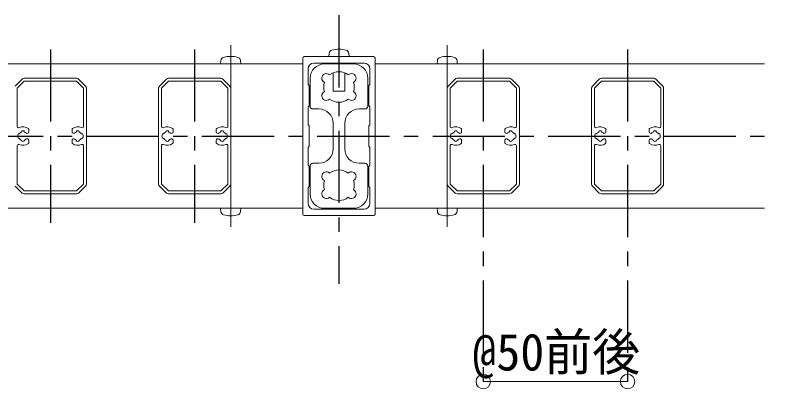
# Model space of a CAD drawing. Units: millimetres at full size, sheet at 1:5; details may follow other scales. Extents: x -1050 to 1050, y -742 to 742.
# Drawn here: x 135.8 to 398, y -339.3 to -209.9 of the extents above; entities that cross this region are included whole.
import ezdxf
from ezdxf.enums import TextEntityAlignment as Align

# ---------------------------------------------------------------- set-up
doc = ezdxf.new("R2010")
doc.units = ezdxf.units.MM
doc.header["$LTSCALE"] = 5
doc.linetypes.add('CHAIN1', pattern=[8, 5, -1, 1, -1])
doc.layers.add('0-0_通り芯', color=7, linetype='CHAIN1')
for name, color, linetype, lineweight in [('0-3_寸法', 54, 'Continuous', 20), ('0-4_手摺部材', 92, 'Continuous', 20), ('0-5_手すり子', 12, 'Continuous', 20), ('0-A_支柱', 6, 'Continuous', 20), ('0-B_足元', 4, 'Continuous', 20)]:
    doc.layers.add(name, color=color, linetype=linetype, lineweight=lineweight)
doc.styles.add('ＭＳ ゴシック', font='')
doc.styles.get('ＭＳ ゴシック').set_extended_font_data('MS Gothic')

# ---------------------------------------------------------------- blocks, each defined once
blk = doc.blocks.new('dimension_origin')
at = {"color": 0, "linetype": 'Continuous', "lineweight": -2}
blk.add_circle((0, 0), 1.25, dxfattribs=at)

msp = doc.modelspace()

# ---------------------------------------------------------------- linework, layer by layer
at = {"layer": '0-0_通り芯'}
for p, q in [((248.02, -209.92), (248.02, -302.944)), ((148.02, -221.793), (148.02, -281.793)), ((198.02, -221.793), (198.02, -281.793)), ((298.02, -221.793), (298.02, -336.793)), ((348.02, -221.793), (348.02, -336.793)), ((-199.48, -251.793), (963.011, -251.793))]:
    msp.add_line(p, q, dxfattribs=at)
at = {"layer": '0-3_寸法'}
msp.add_line((298.02, -336.793), (348.02, -336.793), dxfattribs=at)
at = {"layer": '0-4_手摺部材', "linetype": 'CHAIN1'}
for p, q in [((210.52, -220.346), (210.52, -238.573)), ((285.52, -220.346), (285.52, -238.573)), ((210.52, -283.24), (210.52, -265.013)), ((285.52, -283.24), (285.52, -265.013))]:
    msp.add_line(p, q, dxfattribs=at)
at = {"layer": '0-4_手摺部材'}
for p, q in [((235.52, -226.793), (103.02, -226.793)), ((207.118, -225.674), (207.02, -226.793)), ((207.02, -226.793), (214.02, -226.793)), ((213.922, -225.674), (214.02, -226.793)), ((260.52, -226.793), (395.52, -226.793)), ((282.118, -225.674), (282.02, -226.793)), ((289.02, -226.793), (282.02, -226.793)), ((288.922, -225.674), (289.02, -226.793)), ((235.52, -276.793), (103.02, -276.793)), ((207.118, -277.912), (207.02, -276.793)), ((207.02, -276.793), (214.02, -276.793)), ((213.922, -277.912), (214.02, -276.793)), ((260.52, -276.793), (395.52, -276.793)), ((282.118, -277.912), (282.02, -276.793)), ((289.02, -276.793), (282.02, -276.793)), ((288.922, -277.912), (289.02, -276.793))]:
    msp.add_line(p, q, dxfattribs=at)
for centre, radius, start, end in [((208.413, -225.787), 1.3, 105.88085, 175), ((210.52, -233.193), 9, 74.11915, 105.88085), ((212.627, -225.787), 1.3, 5, 74.11915), ((283.413, -225.787), 1.3, 105.88085, 175), ((285.52, -233.193), 9, 74.11915, 105.88085), ((287.627, -225.787), 1.3, 5, 74.11915), ((208.413, -277.799), 1.3, 185, 254.11915), ((212.627, -277.799), 1.3, 285.88085, 355), ((283.413, -277.799), 1.3, 185, 254.11915), ((287.627, -277.799), 1.3, 285.88085, 355), ((210.52, -270.393), 9, 254.11915, 285.88085), ((285.52, -270.393), 9, 254.11915, 285.88085)]:
    msp.add_arc(centre, radius, start, end, dxfattribs=at)
at = {"layer": '0-5_手すり子'}
for p, q in [((135.813, -234.5), (138.227, -232.086)), ((136.52, -235.207), (138.934, -232.793)), ((138.934, -231.793), (157.106, -231.793)), ((157.813, -232.086), (160.227, -234.5)), ((185.813, -234.5), (188.227, -232.086)), ((186.52, -235.207), (188.934, -232.793)), ((188.934, -231.793), (207.106, -231.793)), ((207.813, -232.086), (210.227, -234.5)), ((285.813, -234.5), (288.227, -232.086)), ((286.52, -235.207), (288.934, -232.793)), ((288.934, -231.793), (307.106, -231.793)), ((307.813, -232.086), (310.227, -234.5)), ((335.813, -234.5), (338.227, -232.086)), ((336.52, -235.207), (338.934, -232.793)), ((338.934, -231.793), (357.106, -231.793)), ((357.813, -232.086), (360.227, -234.5)), ((136.52, -235.207), (136.52, -248.411)), ((159.52, -235.207), (159.52, -248.411)), ((160.52, -235.207), (160.52, -268.379)), ((185.52, -235.207), (185.52, -268.379)), ((186.52, -235.207), (186.52, -248.411)), ((209.52, -235.207), (209.52, -248.411)), ((210.52, -235.207), (210.52, -268.379)), ((285.52, -235.207), (285.52, -268.379)), ((286.52, -235.207), (286.52, -248.411)), ((309.52, -235.207), (309.52, -248.411)), ((310.52, -235.207), (310.52, -268.379)), ((335.52, -235.207), (335.52, -268.379)), ((336.52, -235.207), (336.52, -248.411)), ((359.52, -235.207), (359.52, -248.411)), ((360.52, -235.207), (360.52, -268.379)), ((137.058, -251.043), (136.829, -251.043)), ((138.132, -249.984), (138.132, -250.13)), ((138.908, -249.984), (138.908, -250.13)), ((140.52, -249.443), (140.52, -250.313)), ((155.52, -249.443), (155.52, -250.313)), ((157.132, -249.984), (157.132, -250.13)), ((157.908, -249.984), (157.908, -250.13)), ((158.982, -251.043), (159.211, -251.043)), ((187.058, -251.043), (186.829, -251.043)), ((188.132, -249.984), (188.132, -250.13)), ((188.908, -249.984), (188.908, -250.13)), ((190.52, -249.443), (190.52, -250.313)), ((205.52, -249.443), (205.52, -250.313)), ((207.132, -249.984), (207.132, -250.13)), ((207.908, -249.984), (207.908, -250.13)), ((208.982, -251.043), (209.211, -251.043)), ((287.058, -251.043), (286.829, -251.043)), ((288.132, -249.984), (288.132, -250.13)), ((288.908, -249.984), (288.908, -250.13)), ((290.52, -249.443), (290.52, -250.313)), ((305.52, -249.443), (305.52, -250.313)), ((307.132, -249.984), (307.132, -250.13)), ((307.908, -249.984), (307.908, -250.13)), ((308.982, -251.043), (309.211, -251.043)), ((337.058, -251.043), (336.829, -251.043)), ((338.132, -249.984), (338.132, -250.13)), ((338.908, -249.984), (338.908, -250.13)), ((340.52, -249.443), (340.52, -250.313)), ((355.52, -249.443), (355.52, -250.313)), ((357.132, -249.984), (357.132, -250.13)), ((357.908, -249.984), (357.908, -250.13)), ((358.982, -251.043), (359.211, -251.043)), ((137.058, -252.543), (136.829, -252.543)), ((138.132, -253.456), (138.132, -253.602)), ((138.908, -253.456), (138.908, -253.602)), ((140.52, -254.142), (140.52, -253.273)), ((155.52, -254.142), (155.52, -253.273)), ((157.132, -253.456), (157.132, -253.602)), ((157.908, -253.456), (157.908, -253.602)), ((158.982, -252.543), (159.211, -252.543)), ((187.058, -252.543), (186.829, -252.543)), ((188.132, -253.456), (188.132, -253.602)), ((188.908, -253.456), (188.908, -253.602)), ((190.52, -254.142), (190.52, -253.273)), ((205.52, -254.142), (205.52, -253.273)), ((207.132, -253.456), (207.132, -253.602)), ((207.908, -253.456), (207.908, -253.602)), ((208.982, -252.543), (209.211, -252.543)), ((287.058, -252.543), (286.829, -252.543)), ((288.132, -253.456), (288.132, -253.602)), ((288.908, -253.456), (288.908, -253.602)), ((290.52, -254.142), (290.52, -253.273)), ((305.52, -254.142), (305.52, -253.273)), ((307.132, -253.456), (307.132, -253.602)), ((307.908, -253.456), (307.908, -253.602)), ((308.982, -252.543), (309.211, -252.543)), ((337.058, -252.543), (336.829, -252.543)), ((338.132, -253.456), (338.132, -253.602)), ((338.908, -253.456), (338.908, -253.602)), ((340.52, -254.142), (340.52, -253.273)), ((355.52, -254.142), (355.52, -253.273)), ((357.132, -253.456), (357.132, -253.602)), ((357.908, -253.456), (357.908, -253.602)), ((358.982, -252.543), (359.211, -252.543)), ((136.52, -255.175), (136.52, -268.379)), ((159.52, -255.175), (159.52, -268.379)), ((186.52, -255.175), (186.52, -268.379)), ((209.52, -255.175), (209.52, -268.379)), ((286.52, -255.175), (286.52, -268.379)), ((309.52, -255.175), (309.52, -268.379)), ((336.52, -255.175), (336.52, -268.379)), ((359.52, -255.175), (359.52, -268.379)), ((138.227, -271.5), (135.813, -269.086)), ((136.52, -268.379), (138.934, -270.793)), ((157.106, -270.793), (159.52, -268.379)), ((160.227, -269.086), (157.813, -271.5)), ((188.227, -271.5), (185.813, -269.086)), ((186.52, -268.379), (188.934, -270.793)), ((207.106, -270.793), (209.52, -268.379)), ((210.227, -269.086), (207.813, -271.5)), ((288.227, -271.5), (285.813, -269.086)), ((286.52, -268.379), (288.934, -270.793)), ((307.106, -270.793), (309.52, -268.379)), ((310.227, -269.086), (307.813, -271.5)), ((338.227, -271.5), (335.813, -269.086)), ((336.52, -268.379), (338.934, -270.793)), ((357.106, -270.793), (359.52, -268.379)), ((360.227, -269.086), (357.813, -271.5)), ((138.934, -270.793), (157.106, -270.793)), ((157.106, -271.793), (138.934, -271.793)), ((188.934, -270.793), (207.106, -270.793)), ((207.106, -271.793), (188.934, -271.793)), ((288.934, -270.793), (307.106, -270.793)), ((307.106, -271.793), (288.934, -271.793)), ((338.934, -270.793), (357.106, -270.793)), ((357.106, -271.793), (338.934, -271.793))]:
    msp.add_line(p, q, dxfattribs=at)
for points in [[(138.934, -232.793), (157.106, -232.793), (159.52, -235.207)], [(188.934, -232.793), (207.106, -232.793), (209.52, -235.207)], [(288.934, -232.793), (307.106, -232.793), (309.52, -235.207)], [(338.934, -232.793), (357.106, -232.793), (359.52, -235.207)]]:
    msp.add_lwpolyline(points, dxfattribs=at)
for centre, radius, start, end in [((138.934, -232.793), 1, 90, 135), ((157.106, -232.793), 1, 45, 90), ((188.934, -232.793), 1, 90, 135), ((207.106, -232.793), 1, 45, 90), ((288.934, -232.793), 1, 90, 135), ((307.106, -232.793), 1, 45, 90), ((338.934, -232.793), 1, 90, 135), ((357.106, -232.793), 1, 45, 90), ((159.52, -235.207), 1, 0, 45), ((186.52, -235.207), 1, 135, 180), ((209.52, -235.207), 1, 0, 45), ((286.52, -235.207), 1, 135, 180), ((309.52, -235.207), 1, 0, 45), ((336.52, -235.207), 1, 135, 180), ((359.52, -235.207), 1, 0, 45), ((137.02, -248.411), 0.5, 180, 293.91653), ((138.52, -251.793), 3.2, 54.1117, 113.91653), ((157.52, -251.793), 3.2, 66.08347, 125.8883), ((159.02, -248.411), 0.5, 246.08347, 360), ((187.02, -248.411), 0.5, 180, 293.91653), ((188.52, -251.793), 3.2, 54.1117, 113.91653), ((207.52, -251.793), 3.2, 66.08347, 125.8883), ((209.02, -248.411), 0.5, 246.08347, 360), ((287.02, -248.411), 0.5, 180, 293.91653), ((288.52, -251.793), 3.2, 54.1117, 113.91653), ((307.52, -251.793), 3.2, 66.08347, 125.8883), ((309.02, -248.411), 0.5, 246.08347, 360), ((337.02, -248.411), 0.5, 180, 293.91653), ((338.52, -251.793), 3.2, 54.1117, 113.91653), ((357.52, -251.793), 3.2, 66.08347, 125.8883), ((359.02, -248.411), 0.5, 246.08347, 360), ((138.52, -251.793), 1.85, 156.08347, 203.91653), ((137.058, -250.743), 0.3, 270, 324.31467), ((138.52, -251.793), 1.5, 112.47927, 144.31467), ((137.832, -250.13), 0.3, 292.47927, 360), ((138.52, -251.793), 1.85, 77.88625, 102.11375), ((139.208, -250.13), 0.3, 180, 247.52073), ((138.52, -251.793), 1.5, 45.83179, 67.52073), ((139.957, -250.313), 0.563, 225.83179, 360), ((140.22, -249.443), 0.3, 0, 54.1117), ((155.82, -249.443), 0.3, 125.8883, 180), ((156.083, -250.313), 0.563, 180, 314.16821), ((157.52, -251.793), 1.5, 112.47927, 134.16821), ((156.832, -250.13), 0.3, 292.47927, 360), ((157.52, -251.793), 1.85, 77.88625, 102.11375), ((158.208, -250.13), 0.3, 180, 247.52073), ((157.52, -251.793), 1.5, 35.68533, 67.52073), ((158.982, -250.743), 0.3, 215.68533, 270), ((157.52, -251.793), 1.85, 336.08347, 23.91653), ((188.52, -251.793), 1.85, 156.08347, 203.91653), ((187.058, -250.743), 0.3, 270, 324.31467), ((188.52, -251.793), 1.5, 112.47927, 144.31467), ((187.832, -250.13), 0.3, 292.47927, 360), ((188.52, -251.793), 1.85, 77.88625, 102.11375), ((189.208, -250.13), 0.3, 180, 247.52073), ((188.52, -251.793), 1.5, 45.83179, 67.52073), ((189.957, -250.313), 0.563, 225.83179, 360), ((190.22, -249.443), 0.3, 0, 54.1117), ((205.82, -249.443), 0.3, 125.8883, 180), ((206.083, -250.313), 0.563, 180, 314.16821), ((207.52, -251.793), 1.5, 112.47927, 134.16821), ((206.832, -250.13), 0.3, 292.47927, 360), ((207.52, -251.793), 1.85, 77.88625, 102.11375), ((208.208, -250.13), 0.3, 180, 247.52073), ((207.52, -251.793), 1.5, 35.68533, 67.52073), ((208.982, -250.743), 0.3, 215.68533, 270), ((207.52, -251.793), 1.85, 336.08347, 23.91653), ((288.52, -251.793), 1.85, 156.08347, 203.91653), ((287.058, -250.743), 0.3, 270, 324.31467), ((288.52, -251.793), 1.5, 112.47927, 144.31467), ((287.832, -250.13), 0.3, 292.47927, 360), ((288.52, -251.793), 1.85, 77.88625, 102.11375), ((289.208, -250.13), 0.3, 180, 247.52073), ((288.52, -251.793), 1.5, 45.83179, 67.52073), ((289.957, -250.313), 0.563, 225.83179, 360), ((290.22, -249.443), 0.3, 0, 54.1117), ((305.82, -249.443), 0.3, 125.8883, 180), ((306.083, -250.313), 0.563, 180, 314.16821), ((307.52, -251.793), 1.5, 112.47927, 134.16821), ((306.832, -250.13), 0.3, 292.47927, 360), ((307.52, -251.793), 1.85, 77.88625, 102.11375), ((308.208, -250.13), 0.3, 180, 247.52073), ((307.52, -251.793), 1.5, 35.68533, 67.52073), ((308.982, -250.743), 0.3, 215.68533, 270), ((307.52, -251.793), 1.85, 336.08347, 23.91653), ((338.52, -251.793), 1.85, 156.08347, 203.91653), ((337.058, -250.743), 0.3, 270, 324.31467), ((338.52, -251.793), 1.5, 112.47927, 144.31467), ((337.832, -250.13), 0.3, 292.47927, 360), ((338.52, -251.793), 1.85, 77.88625, 102.11375), ((339.208, -250.13), 0.3, 180, 247.52073), ((338.52, -251.793), 1.5, 45.83179, 67.52073), ((339.957, -250.313), 0.563, 225.83179, 360), ((340.22, -249.443), 0.3, 0, 54.1117), ((355.82, -249.443), 0.3, 125.8883, 180), ((356.083, -250.313), 0.563, 180, 314.16821), ((357.52, -251.793), 1.5, 112.47927, 134.16821), ((356.832, -250.13), 0.3, 292.47927, 360), ((357.52, -251.793), 1.85, 77.88625, 102.11375), ((358.208, -250.13), 0.3, 180, 247.52073), ((357.52, -251.793), 1.5, 35.68533, 67.52073), ((358.982, -250.743), 0.3, 215.68533, 270), ((357.52, -251.793), 1.85, 336.08347, 23.91653), ((137.058, -252.843), 0.3, 35.68533, 90), ((138.52, -251.793), 1.5, 215.68533, 247.52073), ((137.832, -253.456), 0.3, 0, 67.52073), ((138.52, -251.793), 1.85, 257.88625, 282.11375), ((139.208, -253.456), 0.3, 112.47927, 180), ((138.52, -251.793), 1.5, 292.47927, 314.16821), ((139.957, -253.273), 0.563, 0, 134.16821), ((140.22, -254.142), 0.3, 305.8883, 360), ((156.083, -253.273), 0.563, 45.83179, 180), ((155.82, -254.142), 0.3, 180, 234.1117), ((157.52, -251.793), 1.5, 225.83179, 247.52073), ((156.832, -253.456), 0.3, 0, 67.52073), ((157.52, -251.793), 1.85, 257.88625, 282.11375), ((158.208, -253.456), 0.3, 112.47927, 180), ((157.52, -251.793), 1.5, 292.47927, 324.31467), ((158.982, -252.843), 0.3, 90, 144.31467), ((187.058, -252.843), 0.3, 35.68533, 90), ((188.52, -251.793), 1.5, 215.68533, 247.52073), ((187.832, -253.456), 0.3, 0, 67.52073), ((188.52, -251.793), 1.85, 257.88625, 282.11375), ((189.208, -253.456), 0.3, 112.47927, 180), ((188.52, -251.793), 1.5, 292.47927, 314.16821), ((189.957, -253.273), 0.563, 0, 134.16821), ((190.22, -254.142), 0.3, 305.8883, 360), ((206.083, -253.273), 0.563, 45.83179, 180), ((205.82, -254.142), 0.3, 180, 234.1117), ((207.52, -251.793), 1.5, 225.83179, 247.52073), ((206.832, -253.456), 0.3, 0, 67.52073), ((207.52, -251.793), 1.85, 257.88625, 282.11375), ((208.208, -253.456), 0.3, 112.47927, 180), ((207.52, -251.793), 1.5, 292.47927, 324.31467), ((208.982, -252.843), 0.3, 90, 144.31467), ((287.058, -252.843), 0.3, 35.68533, 90), ((288.52, -251.793), 1.5, 215.68533, 247.52073), ((287.832, -253.456), 0.3, 0, 67.52073), ((288.52, -251.793), 1.85, 257.88625, 282.11375), ((289.208, -253.456), 0.3, 112.47927, 180), ((288.52, -251.793), 1.5, 292.47927, 314.16821), ((289.957, -253.273), 0.563, 0, 134.16821), ((290.22, -254.142), 0.3, 305.8883, 360), ((306.083, -253.273), 0.563, 45.83179, 180), ((305.82, -254.142), 0.3, 180, 234.1117), ((307.52, -251.793), 1.5, 225.83179, 247.52073), ((306.832, -253.456), 0.3, 0, 67.52073), ((307.52, -251.793), 1.85, 257.88625, 282.11375), ((308.208, -253.456), 0.3, 112.47927, 180), ((307.52, -251.793), 1.5, 292.47927, 324.31467), ((308.982, -252.843), 0.3, 90, 144.31467), ((337.058, -252.843), 0.3, 35.68533, 90), ((338.52, -251.793), 1.5, 215.68533, 247.52073), ((337.832, -253.456), 0.3, 0, 67.52073), ((338.52, -251.793), 1.85, 257.88625, 282.11375), ((339.208, -253.456), 0.3, 112.47927, 180), ((338.52, -251.793), 1.5, 292.47927, 314.16821), ((339.957, -253.273), 0.563, 0, 134.16821), ((340.22, -254.142), 0.3, 305.8883, 360), ((356.083, -253.273), 0.563, 45.83179, 180), ((355.82, -254.142), 0.3, 180, 234.1117), ((357.52, -251.793), 1.5, 225.83179, 247.52073), ((356.832, -253.456), 0.3, 0, 67.52073), ((357.52, -251.793), 1.85, 257.88625, 282.11375), ((358.208, -253.456), 0.3, 112.47927, 180), ((357.52, -251.793), 1.5, 292.47927, 324.31467), ((358.982, -252.843), 0.3, 90, 144.31467), ((137.02, -255.175), 0.5, 66.08347, 180), ((138.52, -251.793), 3.2, 246.08347, 305.8883), ((157.52, -251.793), 3.2, 234.1117, 293.91653), ((159.02, -255.175), 0.5, 0, 113.91653), ((187.02, -255.175), 0.5, 66.08347, 180), ((188.52, -251.793), 3.2, 246.08347, 305.8883), ((207.52, -251.793), 3.2, 234.1117, 293.91653), ((209.02, -255.175), 0.5, 0, 113.91653), ((287.02, -255.175), 0.5, 66.08347, 180), ((288.52, -251.793), 3.2, 246.08347, 305.8883), ((307.52, -251.793), 3.2, 234.1117, 293.91653), ((309.02, -255.175), 0.5, 0, 113.91653), ((337.02, -255.175), 0.5, 66.08347, 180), ((338.52, -251.793), 3.2, 246.08347, 305.8883), ((357.52, -251.793), 3.2, 234.1117, 293.91653), ((359.02, -255.175), 0.5, 0, 113.91653), ((159.52, -268.379), 1, 315, 360), ((186.52, -268.379), 1, 180, 225), ((209.52, -268.379), 1, 315, 360), ((286.52, -268.379), 1, 180, 225), ((309.52, -268.379), 1, 315, 360), ((336.52, -268.379), 1, 180, 225), ((359.52, -268.379), 1, 315, 360), ((138.934, -270.793), 1, 225, 270), ((157.106, -270.793), 1, 270, 315), ((188.934, -270.793), 1, 225, 270), ((207.106, -270.793), 1, 270, 315), ((288.934, -270.793), 1, 225, 270), ((307.106, -270.793), 1, 270, 315), ((338.934, -270.793), 1, 225, 270), ((357.106, -270.793), 1, 270, 315)]:
    msp.add_arc(centre, radius, start, end, dxfattribs=at)
at = {"layer": '0-A_支柱'}
for p, q in [((235.52, -224.793), (235.52, -278.793)), ((260.02, -224.293), (236.02, -224.293)), ((244.618, -223.174), (244.52, -224.293)), ((251.422, -223.174), (251.52, -224.293)), ((260.52, -278.793), (260.52, -224.793)), ((246.02, -226.493), (246.02, -226.793)), ((250.02, -226.793), (250.02, -226.493)), ((246.02, -229.885), (246.02, -236.293)), ((250.02, -236.293), (250.02, -229.885)), ((246.02, -236.293), (250.02, -236.293)), ((236.02, -279.293), (260.02, -279.293))]:
    msp.add_line(p, q, dxfattribs=at)
for points in [[(256.72, -226.493), (248.02, -226.493), (239.32, -226.493)], [(237.32, -228.493), (237.32, -233.893), (237.72, -234.293), (237.72, -241.293), (237.32, -241.693), (237.32, -247.893), (237.72, -248.293), (237.72, -251.793), (237.72, -255.293), (237.32, -255.693), (237.32, -261.893), (237.72, -262.293), (237.72, -269.293), (237.32, -269.693), (237.32, -275.093)], [(258.72, -275.093), (258.72, -269.693), (258.32, -269.293), (258.32, -262.293), (258.72, -261.893), (258.72, -255.693), (258.32, -255.293), (258.32, -251.793), (258.32, -248.293), (258.72, -247.893), (258.72, -241.693), (258.32, -241.293), (258.32, -234.293), (258.72, -233.893), (258.72, -228.493)], [(239.32, -277.093), (248.02, -277.093), (256.72, -277.093)]]:
    msp.add_lwpolyline(points, dxfattribs=at)
for centre, radius, start, end in [((245.913, -223.287), 1.3, 105.88085, 175), ((248.02, -230.693), 9, 74.11915, 105.88085), ((250.127, -223.287), 1.3, 5, 74.11915), ((236.02, -224.793), 0.5, 90, 180), ((260.02, -224.793), 0.5, 360, 90), ((239.32, -228.493), 2, 90, 180), ((256.72, -228.493), 2, 0, 90), ((239.32, -275.093), 2, 180, 270), ((256.72, -275.093), 2, 270, 0), ((236.02, -278.793), 0.5, 180, 270), ((260.02, -278.793), 0.5, 270, 360)]:
    msp.add_arc(centre, radius, start, end, dxfattribs=at)
at = {"layer": '0-B_足元'}
for p, q in [((243.02, -226.793), (253.02, -226.793)), ((238.02, -241.393), (238.02, -231.793)), ((258.02, -241.393), (258.02, -231.793)), ((241.02, -242.393), (239.02, -242.393)), ((255.02, -242.393), (257.02, -242.393)), ((246.02, -247.393), (246.02, -256.193)), ((250.02, -247.393), (250.02, -256.193)), ((238.02, -262.193), (238.02, -271.793)), ((241.02, -261.193), (239.02, -261.193)), ((255.02, -261.193), (257.02, -261.193)), ((258.02, -262.193), (258.02, -271.793)), ((243.02, -276.793), (253.02, -276.793))]:
    msp.add_line(p, q, dxfattribs=at)
for centre, radius, start, end in [((243.02, -231.793), 5, 90, 180), ((253.02, -231.793), 5, 0, 90), ((243.679, -231.753), 1.6, 46.3184, 243.6816), ((248.02, -234.793), 5.3, 52.3632, 127.6368), ((252.362, -231.753), 1.6, 296.3184, 133.6816), ((248.02, -234.793), 5.3, 162.3632, 197.6368), ((248.02, -234.793), 5.3, 342.3632, 17.6368), ((243.679, -237.833), 1.6, 116.3184, 313.6816), ((252.362, -237.833), 1.6, 226.3184, 63.6816), ((248.02, -234.793), 5.3, 232.36321, 307.63679), ((239.02, -241.393), 1, 180, 270), ((241.02, -247.393), 5, 0, 90), ((255.02, -247.393), 5, 90, 180), ((257.02, -241.393), 1, 270, 360), ((241.02, -256.193), 5, 270, 360), ((255.02, -256.193), 5, 180, 270), ((239.02, -262.193), 1, 90, 180), ((257.02, -262.193), 1, 0, 90), ((243.679, -265.753), 1.6, 46.3184, 243.6816), ((248.02, -268.793), 5.3, 52.36321, 127.63679), ((252.362, -265.753), 1.6, 296.3184, 133.6816), ((248.02, -268.793), 5.3, 162.3632, 197.6368), ((248.02, -268.793), 5.3, 342.3632, 17.6368), ((243.02, -271.793), 5, 180, 270), ((243.679, -271.833), 1.6, 116.3184, 313.6816), ((252.362, -271.833), 1.6, 226.3184, 63.6816), ((253.02, -271.793), 5, 270, 360), ((248.02, -268.793), 5.3, 232.3632, 307.6368)]:
    msp.add_arc(centre, radius, start, end, dxfattribs=at)

# ---------------------------------------------------------------- block references
at = {"layer": '0-3_寸法', "xscale": 2, "yscale": 2, "rotation": 180}
msp.add_blockref('dimension_origin', (298.02, -336.793), dxfattribs=at)
at = {"layer": '0-3_寸法', "xscale": 2, "yscale": 2}
msp.add_blockref('dimension_origin', (348.02, -336.793), dxfattribs=at)

# ---------------------------------------------------------------- texts
at = {"layer": '0-3_寸法', "style": 'ＭＳ ゴシック', "width": 0.95}
msp.add_text('@50前後', height=12.83, dxfattribs=at).set_placement((294.27, -336.793), align=Align.BOTTOM_LEFT)

doc.saveas('drawing.dxf')
